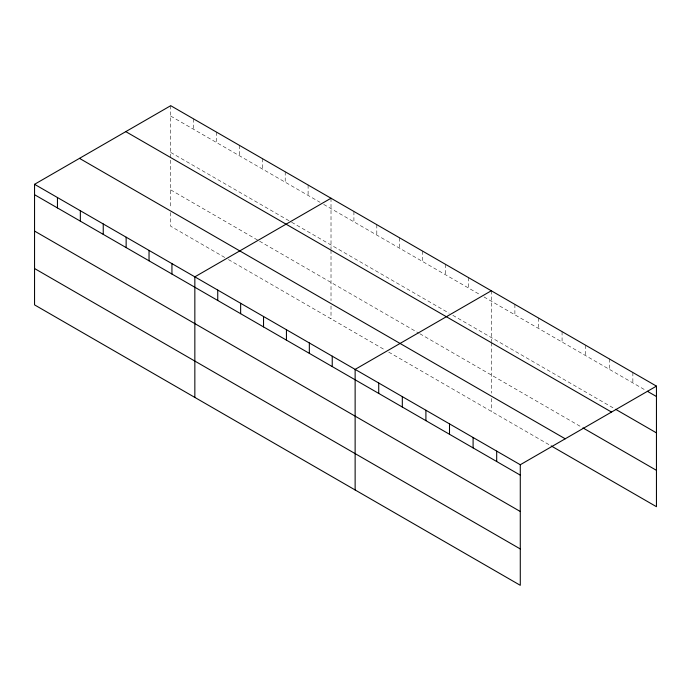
<?xml version="1.0" encoding="UTF-8"?>
<svg xmlns="http://www.w3.org/2000/svg" width="691" height="691" viewBox="0 0 691 691"><rect width="100%" height="100%" fill="white"/><g stroke="black" fill="none" stroke-linecap="round" stroke-linejoin="round"><path stroke-width="0.52" stroke-dasharray="3.46 2.59" d="M170.72 116.088L320.019 202.29M323.682 204.398L480.314 294.832M483.976 296.949L645.558 390.234M170.72 152.443L290.712 221.725M291.628 222.252L449.167 313.204M452.83 315.321L614.705 408.778M170.72 189.904L258.65 240.667M259.566 241.202L418.945 333.217M419.86 333.744L582.047 427.384M224.756 257.458L170.72 226.259L170.72 210.219M228.427 259.574L385.051 350M388.713 352.116L550.286 445.401M632.861 372.501L632.861 382.9M609.263 358.879L609.263 369.279M585.674 345.258L585.674 355.658M562.077 331.637L562.077 342.036M538.488 318.015L538.488 328.415M514.89 304.394L514.89 314.794M491.301 290.773L491.301 341.691M491.301 342.736L491.301 393.17M491.301 398.517L491.301 411.344M468.403 277.557L468.403 287.957M445.505 264.333L445.505 274.733M422.607 251.109L422.607 261.518M399.709 237.894L399.709 248.294M376.811 224.67L376.811 235.07M353.913 211.455L353.913 221.854M331.015 198.231L331.015 249.149M331.015 250.194L331.015 300.628M331.015 305.975L331.015 318.801M308.108 185.015L308.108 195.415M285.21 171.791L285.21 182.191M262.312 158.567L262.312 168.967M239.414 145.352L239.414 155.751M216.516 132.128L216.516 142.527M193.618 118.912L193.618 129.312M170.72 105.688L170.72 208.086"/><path stroke-width="1.04" d="M34.55 184.307L520.28 464.741L520.28 585.312L34.55 304.878L34.55 184.307L170.72 105.688L656.45 386.122L656.45 506.693L551.193 445.928M331.015 198.231L194.845 276.849L194.845 397.42M491.301 290.773L355.131 369.391L355.131 489.962M520.28 464.741L656.45 386.122M647.372 391.287L656.45 396.522M615.621 409.305L656.45 432.877M125.788 131.636L611.518 412.069M582.954 427.902L656.45 470.338M79.482 158.36L565.212 438.794M34.55 194.707L520.28 475.14M34.55 231.062L520.28 511.495M34.55 268.523L520.28 548.956M496.691 451.119L496.691 461.519M473.093 437.498L473.093 447.898M449.504 423.877L449.504 434.276M425.906 410.255L425.906 420.655M402.317 396.634L402.317 407.034M378.728 383.013L378.728 393.412M332.233 356.167L332.233 366.575M309.335 342.952L309.335 353.351M286.437 329.728L286.437 340.127M263.539 316.513L263.539 326.912M240.641 303.289L240.641 313.688M217.743 290.065L217.743 300.473M171.938 263.625L171.938 274.025M149.04 250.41L149.04 260.809M126.142 237.186L126.142 247.585M103.244 223.97L103.244 234.37M80.346 210.746L80.346 221.146M57.448 197.522L57.448 207.922"/></g></svg>
